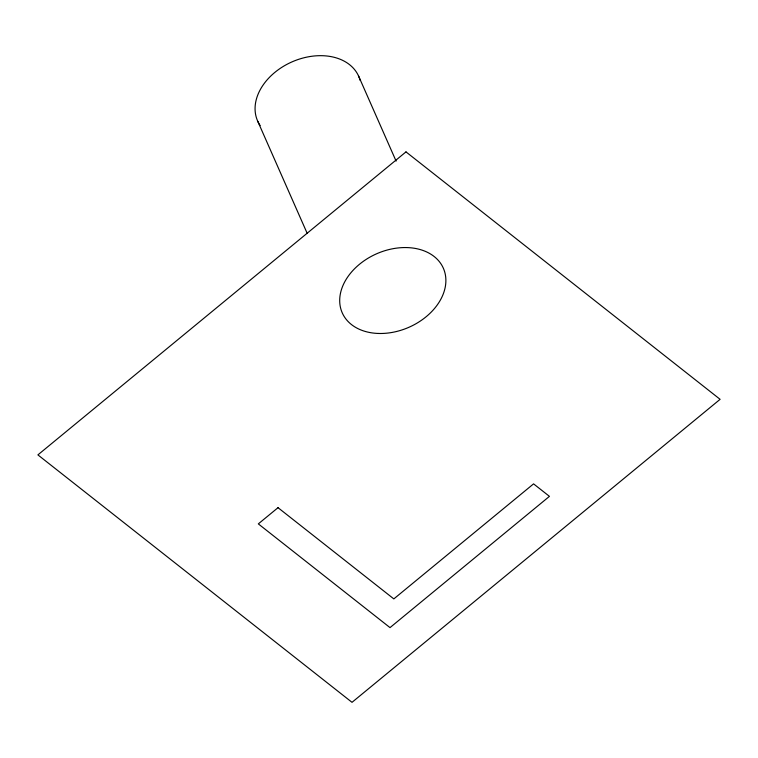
<?xml version="1.0" encoding="UTF-8"?>
<svg xmlns="http://www.w3.org/2000/svg" width="758" height="758" viewBox="0 0 758 758"><rect width="100%" height="100%" fill="white"/><g stroke="black" fill="none" stroke-linecap="round" stroke-linejoin="round"><path stroke-width="1.14" d="M358.534 75.933L396.093 161.094M257.786 121.356L307.236 233.464M260.136 125.525A55.258 40.146 -23.8 0 1 291.394 62.156A55.258 40.146 -23.8 0 1 360.164 80.424M405.985 151.884L37.9 454.885L352.015 702.325L720.1 399.324L405.985 151.884M278.015 507.68L258.326 523.882L390.01 627.615L549.446 496.357L533.575 483.869L393.828 598.905L278.015 507.68M378.441 333.463A55.258 40.146 -23.8 0 0 444.235 270.473A55.258 40.146 -23.8 0 0 355.701 267.631A55.258 40.146 -23.8 0 0 378.441 333.463"/></g></svg>
